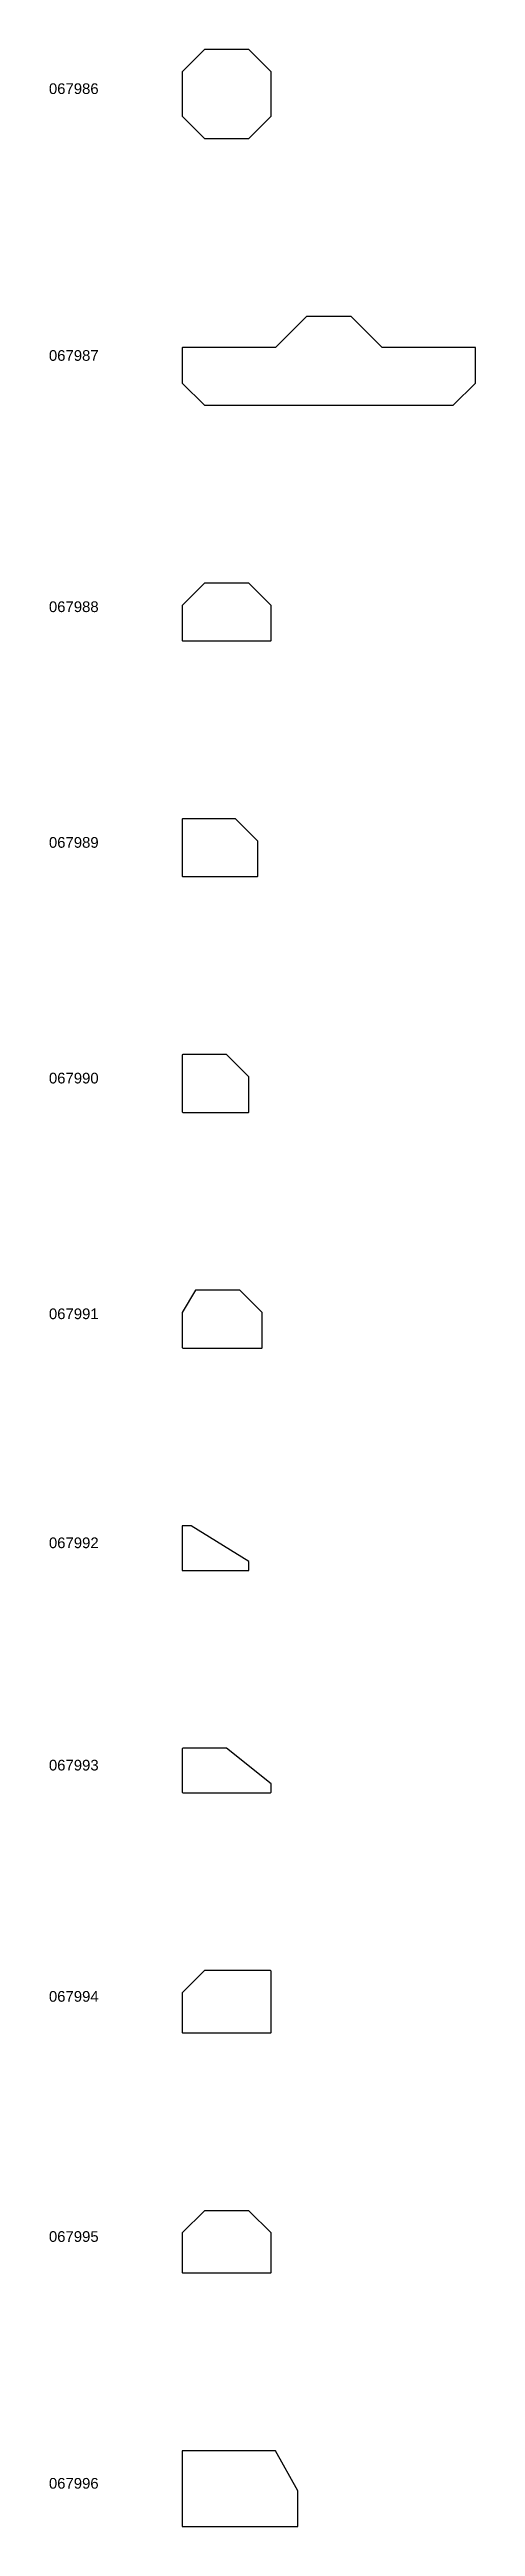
# Model space of a CAD drawing. Extents: x -149 to 330, y 0 to 2785.
import ezdxf

# ---------------------------------------------------------------- set-up
doc = ezdxf.new("R2010")
doc.units = 0
doc.header["$MEASUREMENT"] = 0
doc.layers.get('0').update_dxf_attribs({"linetype": 'CONTINUOUS'})
doc.styles.get("Standard").update_dxf_attribs({"font": 'arial.ttf'})

msp = doc.modelspace()

# ---------------------------------------------------------------- linework, layer by layer
for p, q in [((25, 2785), (0, 2760)), ((75, 2785), (25, 2785)), ((100, 2760), (75, 2785)), ((0, 2760), (0, 2710)), ((100, 2710), (100, 2760)), ((0, 2710), (25, 2685)), ((75, 2685), (100, 2710)), ((25, 2685), (75, 2685)), ((140, 2485), (105, 2450)), ((190, 2485), (140, 2485)), ((225, 2450), (190, 2485)), ((0, 2449.5), (0, 2410)), ((105, 2450), (0.5, 2450)), ((329.5, 2450), (225, 2450)), ((330, 2410), (330, 2449.5)), ((0, 2410), (25, 2385)), ((305, 2385), (330, 2410)), ((25, 2385), (305, 2385)), ((25, 2185), (0, 2160)), ((75, 2185), (25, 2185)), ((100, 2160), (75, 2185)), ((0, 2160), (0, 2120.5)), ((100, 2120.5), (100, 2160)), ((0.5, 2120), (99.5, 2120)), ((0, 1919.5), (0, 1855.5)), ((60, 1920), (0.5, 1920)), ((85, 1895), (60, 1920)), ((85, 1855.5), (85, 1895)), ((0.5, 1855), (84.5, 1855)), ((0, 1654.5), (0, 1590.5)), ((50, 1655), (0.5, 1655)), ((75, 1630), (50, 1655)), ((75, 1590.5), (75, 1630)), ((0.5, 1590), (74.5, 1590)), ((15, 1390), (0, 1365)), ((0, 1365), (0, 1325.5)), ((65, 1390), (15, 1390)), ((90, 1365), (65, 1390)), ((90, 1325.5), (90, 1365)), ((0.5, 1325), (89.5, 1325)), ((10, 1125), (0, 1125)), ((0, 1125), (0, 1075)), ((75, 1085), (10, 1125)), ((0, 1075), (75, 1075)), ((75, 1075), (75, 1085)), ((0, 874.5), (0, 825.5)), ((50, 875), (0.5, 875)), ((100, 835), (50, 875)), ((0.5, 825), (99.5, 825)), ((100, 825.5), (100, 835)), ((25, 625), (0, 600)), ((99.5, 625), (25, 625)), ((100, 555.5), (100, 624.5)), ((0, 600), (0, 555.5)), ((0.5, 555), (99.5, 555)), ((25, 355), (0, 330)), ((75, 355), (25, 355)), ((100, 330), (75, 355)), ((0, 330), (0, 285.5)), ((100, 285.5), (100, 330)), ((0.5, 285), (99.5, 285)), ((105, 85), (0, 85)), ((0, 85), (0, 0)), ((130, 40), (105, 85)), ((130, 0), (130, 40)), ((0, 0), (130, 0))]:
    msp.add_line(p, q)
for centre, start, end in [((0.5, 2449.5), 90, 180), ((329.5, 2449.5), 0, 90), ((0.5, 2120.5), 180, 270), ((99.5, 2120.5), 270, 0), ((0.5, 1919.5), 90, 180), ((0.5, 1855.5), 180, 270), ((84.5, 1855.5), 270, 0), ((0.5, 1654.5), 90, 180), ((0.5, 1590.5), 180, 270), ((74.5, 1590.5), 270, 0), ((0.5, 1325.5), 180, 270), ((89.5, 1325.5), 270, 0), ((0.5, 874.5), 90, 180), ((0.5, 825.5), 180, 270), ((99.5, 825.5), 270, 0), ((99.5, 624.5), 0, 90), ((0.5, 555.5), 180, 270), ((99.5, 555.5), 270, 0), ((0.5, 285.5), 180, 270), ((99.5, 285.5), 270, 0)]:
    msp.add_arc(centre, 0.5, start, end)

# ---------------------------------------------------------------- texts
for s, p in [('067986', (-150, 2735)), ('067987', (-150, 2435)), ('067988', (-150, 2152.5)), ('067989', (-150, 1887.5)), ('067990', (-150, 1622.5)), ('067991', (-150, 1357.5)), ('067992', (-150, 1100)), ('067993', (-150, 850)), ('067994', (-150, 590)), ('067995', (-150, 320)), ('067996', (-150, 42.5))]:
    msp.add_text(s, height=12).set_placement(p)

doc.saveas('drawing.dxf')
